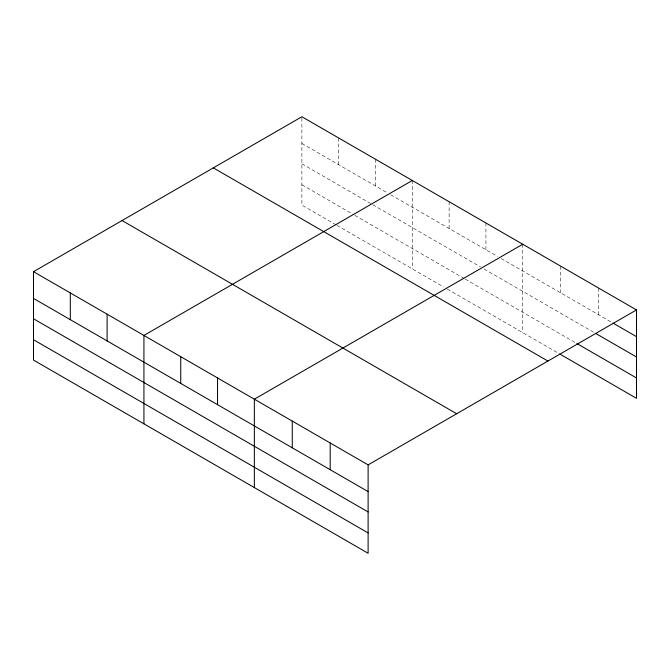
<?xml version="1.0" encoding="UTF-8"?>
<svg xmlns="http://www.w3.org/2000/svg" width="670" height="670" viewBox="0 0 670 670"><rect width="100%" height="100%" fill="white"/><g stroke="black" fill="none" stroke-linecap="round" stroke-linejoin="round"><path stroke-width="0.5" stroke-dasharray="3.35 2.51" d="M335.997 224.819L301.885 205.12L301.885 116.739M301.885 143.464L387.168 192.709M390.761 194.777L497.592 256.459M501.185 258.528L612.12 322.58M301.885 163.815L371.909 204.241M372.805 204.76L480.532 266.953M484.125 269.03L594.064 332.504M301.885 184.778L353.953 214.835M354.849 215.355L464.377 278.586M465.273 279.105L576.007 343.04M336.893 225.338L443.724 287.011M447.317 289.088L560.656 354.522M598.578 288.033L598.578 314.758M560.656 266.141L560.656 292.865M522.734 244.24L522.734 332.63M485.926 222.993L485.926 249.717M449.118 201.745L449.118 228.47M412.31 180.49L412.31 268.871M375.502 159.242L375.502 185.967M338.693 137.987L338.693 164.72"/><path stroke-width="1" d="M33.5 271.685L368.115 464.88L368.115 553.261L33.5 360.075L33.5 271.685L301.885 116.739L636.5 309.925L636.5 398.315L560.656 354.522M412.31 180.49L143.924 335.444L143.924 423.825M522.734 244.24L254.349 399.194L254.349 487.576M368.115 464.88L636.5 309.925M613.025 323.099L636.5 336.658M595.865 333.543L636.5 357.001M576.904 343.559L636.5 377.964M213.32 167.869L547.934 361.063M122.066 220.556L456.68 413.742M33.5 298.418L368.115 491.604M33.5 318.761L368.115 511.955M33.5 339.724L368.115 532.918M330.193 442.987L330.193 469.712M292.271 421.087L292.271 447.811M217.541 377.947L217.541 404.672M180.733 356.691L180.733 383.416M107.116 314.188L107.116 340.921M70.308 292.941L70.308 319.665"/></g></svg>
